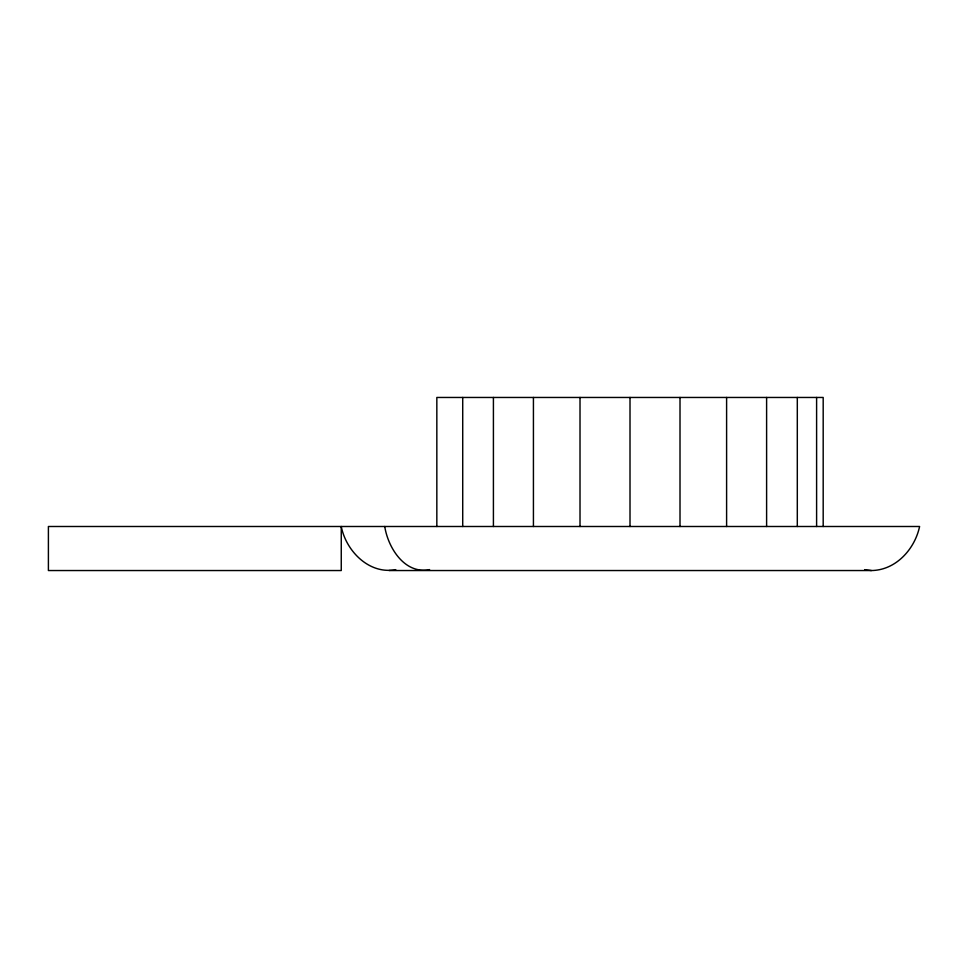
<?xml version="1.0" encoding="UTF-8"?>
<svg xmlns="http://www.w3.org/2000/svg" width="968" height="968" viewBox="0 0 968 968"><rect width="100%" height="100%" fill="white"/><g stroke="black" fill="none" stroke-linecap="round" stroke-linejoin="round"><path stroke-width="1.45" d="M429.574 569.607C404.757 574.617 388.071 547.827 384.744 526.495M389.051 570.539L871.394 570.539C895.787 570.285 914.76 549.243 919.6 526.495L48.4 526.495L48.4 570.539L341.256 570.539L341.256 526.495C346.096 551.119 369.207 574.726 395.755 569.656M864.63 569.656L871.394 570.539M823.187 526.495L823.187 397.461L436.834 397.461L436.834 526.495M816.605 397.461L816.605 526.495M797.305 397.461L797.305 526.495M766.608 397.461L766.608 526.495M726.605 397.461L726.605 526.495M680.008 397.461L680.008 526.495M630.011 397.461L630.011 526.495M580.014 397.461L580.014 526.495M533.428 397.461L533.428 526.495M493.414 397.461L493.414 526.495M462.716 397.461L462.716 526.495"/></g></svg>
